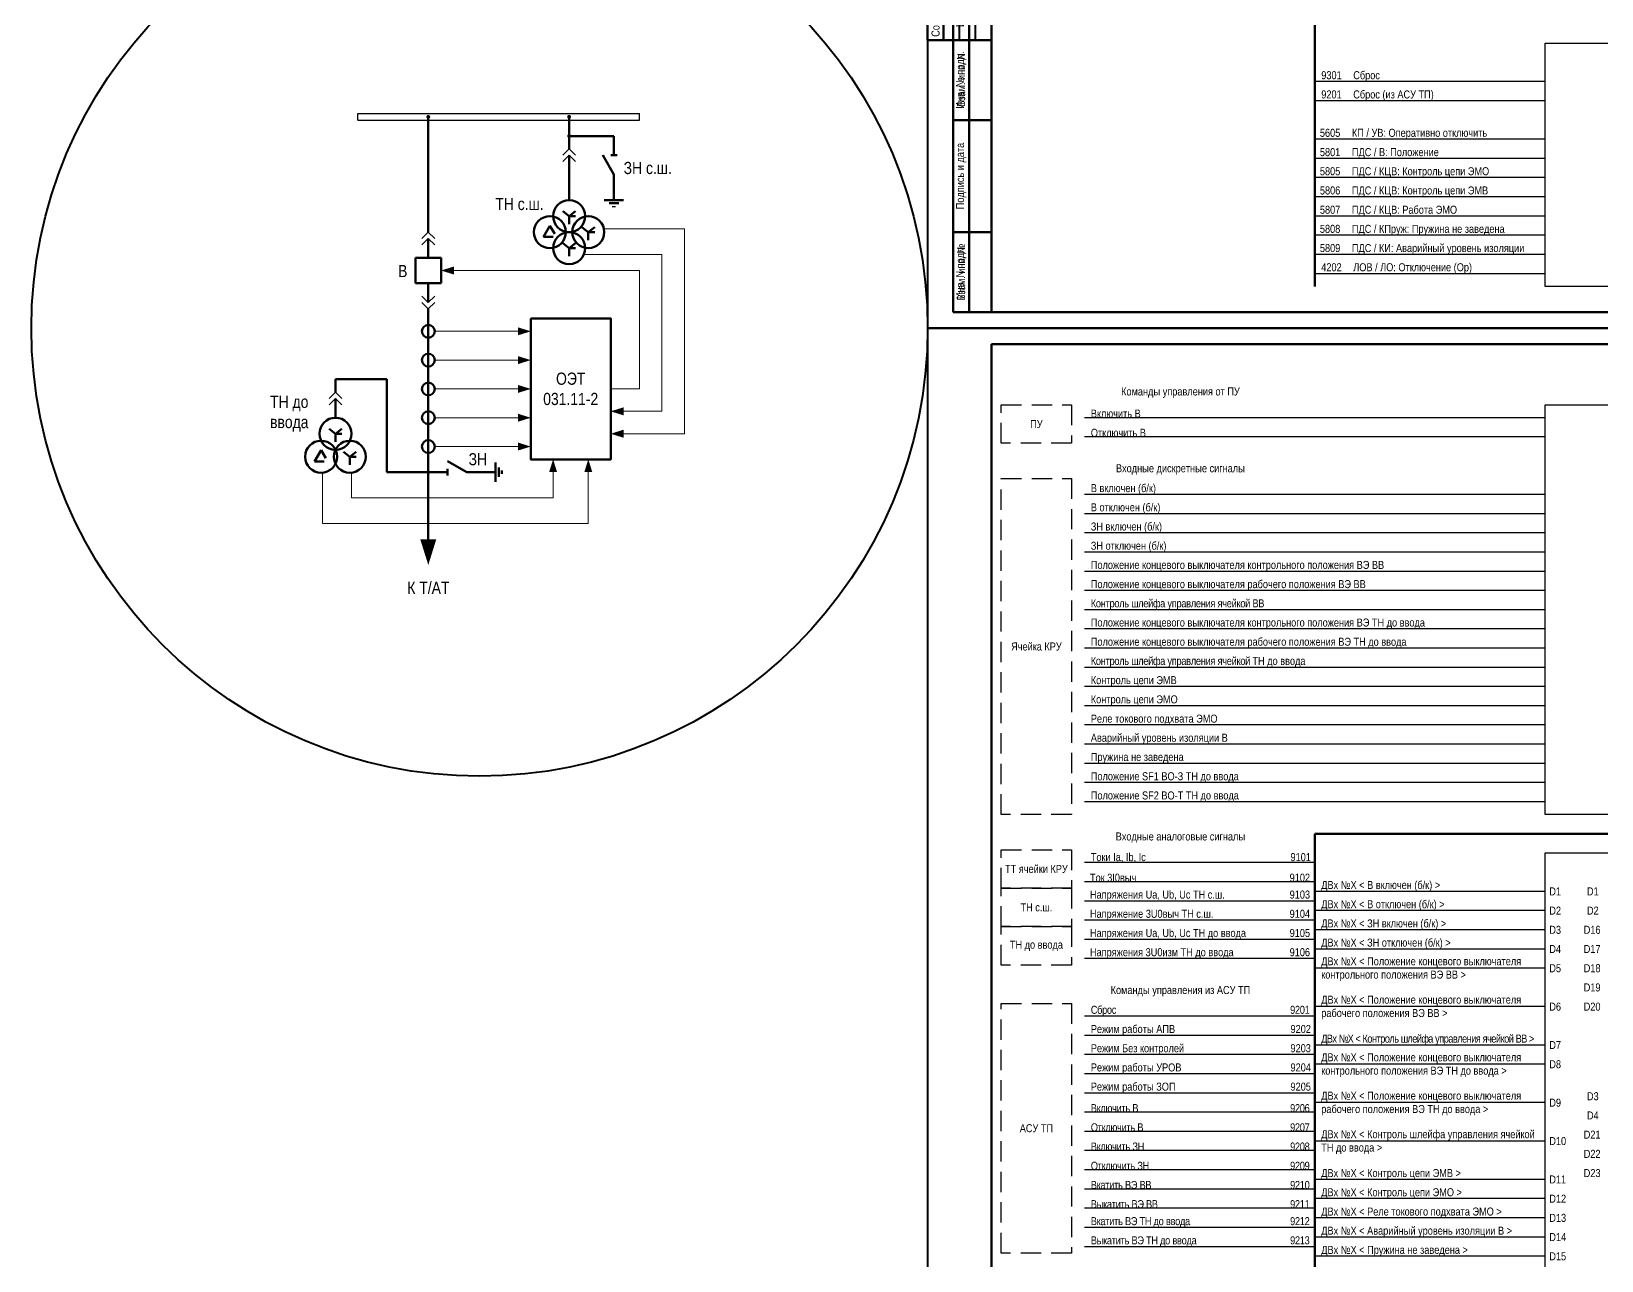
# Model space of a CAD drawing. Header units: millimetres. Extents: x 2179 to 12176, y -20554 to -12004.
# Drawn here: x 3403 to 3893.6, y -16640.4 to -16256.3 of the extents above; entities that cross this region are included whole.
import ezdxf
from ezdxf.enums import TextEntityAlignment as Align

# ---------------------------------------------------------------- set-up
doc = ezdxf.new("R2010")
doc.units = ezdxf.units.MM
doc.linetypes.add('штриховая2', pattern=[9.525, 6.35, -3.175])
for name, color, linetype, lineweight in [('MMS', 190, 'Continuous', 30), ('Внутренняя шина', 4, 'Continuous', 70), ('Вход-Аналоги', 5, 'Continuous', 30), ('Дискретные входы', 134, 'Continuous', 30), ('Линии связи', 75, 'Continuous', 30), ('Основная', 7, 'Continuous', 30), ('Основная сплошная', 7, 'Continuous', 30), ('Отключение_включение', 1, 'Continuous', 30), ('Сигналы внутр.', 13, 'Continuous', 30), ('Толстая', 7, 'Continuous', 53), ('Тонкая', 7, 'Continuous', 13), ('Цепи внешние', 134, 'Continuous', 30)]:
    doc.layers.add(name, color=color, linetype=linetype, lineweight=lineweight)
doc.layers.add('Рамка внешняя', color=8, linetype='Continuous', lineweight=40, plot=False)
doc.styles.add('2.5_Gost_RD', font='ARIALN.TTF', dxfattribs={"height": 2.5})
doc.styles.add('Narrow', font='ARIALN.TTF')
doc.styles.add('Вывод', font='tahoma.ttf', dxfattribs={"height": 2.5})
doc.styles.add('Компонент', font='ARIALN.TTF', dxfattribs={"height": 3.5})
doc.styles.add('Табл дан', font='ARIALN.TTF')

# ---------------------------------------------------------------- blocks, each defined once
blk = doc.blocks.new('*T91')
at = {"color": 0, "linetype": 'ByBlock', "lineweight": 50, "transparency": 16777216}
for p, q in [((0, 0), (0, 85)), ((0, 85), (12, 85)), ((5, 0), (5, 85)), ((12, 0), (12, 85)), ((0, 60), (12, 60)), ((0, 25), (12, 25)), ((0, 0), (12, 0))]:
    blk.add_line(p, q, dxfattribs=at)
at = {"color": 0, "transparency": 16777216, "char_height": 2.5, "attachment_point": 5, "rotation": 90, "style": '2.5_Gost_RD'}
for s, insert, width in [('Инв. № подл.', (2.5, 72.5), 23), ('Подпись и дата', (2.5, 42.5), 33), ('Взам. инв. №', (2.5, 12.5), 23)]:
    blk.add_mtext(s, dxfattribs=dict(at, insert=insert, width=width))
blk = doc.blocks.new('*T92')
at = {"color": 0, "linetype": 'ByBlock', "lineweight": 50, "transparency": 16777216}
for p, q in [((0, 0), (0, 65)), ((0, 65), (20, 65)), ((5, 0), (5, 65)), ((20, 0), (20, 65)), ((5, 55), (20, 55)), ((5, 40), (20, 40)), ((5, 20), (20, 20)), ((0, 0), (20, 0))]:
    blk.add_line(p, q, dxfattribs=at)
at = {"color": 0, "linetype": 'ByBlock', "lineweight": -2, "transparency": 16777216}
for p, q in [((10, 0), (10, 65)), ((15, 0), (15, 65))]:
    blk.add_line(p, q, dxfattribs=at)
at = {"color": 0, "transparency": 16777216, "insert": (2.5, 1), "char_height": 2.5, "width": 63, "attachment_point": 4, "rotation": 90, "style": '2.5_Gost_RD'}
blk.add_mtext('Согласовано', dxfattribs=at)
blk = doc.blocks.new('*T93')
at = {"color": 0, "linetype": 'ByBlock', "lineweight": 50, "transparency": 16777216}
for p, q in [((0, 0), (0, 145)), ((0, 145), (12, 145)), ((5, 0), (5, 145)), ((12, 0), (12, 145)), ((0, 110), (12, 110)), ((0, 85), (12, 85)), ((0, 60), (12, 60)), ((0, 25), (12, 25)), ((0, 0), (12, 0))]:
    blk.add_line(p, q, dxfattribs=at)
at = {"color": 0, "transparency": 16777216, "char_height": 2.5, "attachment_point": 5, "rotation": 90, "style": '2.5_Gost_RD'}
for s, insert, width in [('{\\C256;Подпись и дата}', (2.5, 127.5), 33), ('{\\C256;Инв. N дубл.}', (2.5, 97.5), 23), ('{\\C256;Взам. инв. N}', (2.5, 72.5), 23), ('Подпись и дата', (2.5, 42.5), 33), ('Инв. N подл.', (2.5, 12.5), 23)]:
    blk.add_mtext(s, dxfattribs=dict(at, insert=insert, width=width))
blk = doc.blocks.new('*U90')
blk.add_lwpolyline([(0, 0), (1189, 0), (1189, 841), (0, 841)], close=True)
at = {"lineweight": 50}
blk.add_lwpolyline([(20, 836), (1184, 836), (1184, 5), (20, 5)], close=True, dxfattribs=at)
for name, p in [('*T92', (0, 90)), ('*T93', (8, 5)), ('*T91', (8, 5))]:
    blk.add_blockref(name, p)
at = {"style": '2.5_Gost_RD', "flags": 8}
blk.add_attdef('ФОРМАТ', text='', height=2.5, dxfattribs=at).set_placement((1134, 4), align=Align.TOP_LEFT)
blk = doc.blocks.new('*U165')
at = {"layer": 'Основная', "ltscale": 0.25}
for p, q in [((2, 2), (0, 0)), ((0, 0), (2, -2))]:
    blk.add_line(p, q, dxfattribs=at)
blk = doc.blocks.new('*U68')
at = {"color": 0}
for p, q in [((0, 6), (0, 2)), ((0, 0), (0, -6))]:
    blk.add_line(p, q, dxfattribs=at)
at = {"color": 0, "ltscale": 0.25, "xscale": -1, "rotation": 90}
for p in [(0, 2), (0, 0)]:
    blk.add_blockref('*U165', p, dxfattribs=at)
at = {"layer": 'Основная'}
for tag, height, style, p in [('ОУ2', 3.5, 'Компонент', (-5, 6)), ('В2', 2.5, 'Вывод', (3, 6)), ('ОУ1', 3.5, 'Компонент', (-5, -6)), ('В1', 2.5, 'Вывод', (3, -6))]:
    blk.add_attdef(tag, text='', height=height, dxfattribs=dict(at, style=style)).set_placement(p, align=Align.MIDDLE_CENTER)
blk = doc.blocks.new('*U66')
at = {"color": 0}
for p, q in [((0, 0), (-8, 0)), ((-8, -8), (-8, 0)), ((0, -8), (0, 0)), ((0, -8), (-8, -8))]:
    blk.add_line(p, q, dxfattribs=at)
at = {"layer": 'Основная', "style": 'Компонент'}
blk.add_attdef('ОУ', text='', height=3.5, dxfattribs=at).set_placement((-15, -3), align=Align.MIDDLE_CENTER)
blk = doc.blocks.new('*U67')
at = {"color": 0}
for p, q in [((0, 0), (0, 6)), ((0, -6), (0, -2))]:
    blk.add_line(p, q, dxfattribs=at)
at = {"color": 0, "ltscale": 0.25, "rotation": 89.99999999999999}
for p in [(0, 0), (0, -2)]:
    blk.add_blockref('*U165', p, dxfattribs=at)
at = {"layer": 'Основная'}
for tag, height, style, p in [('ОУ1', 3.5, 'Компонент', (-5, 6)), ('В1', 2.5, 'Вывод', (3, 6)), ('ОУ2', 3.5, 'Компонент', (-5, -6)), ('В2', 2.5, 'Вывод', (3, -6))]:
    blk.add_attdef(tag, text='', height=height, dxfattribs=dict(at, style=style)).set_placement(p, align=Align.MIDDLE_CENTER)
blk = doc.blocks.new('*U77')
at = {"color": 0}
for p, q in [((-3, 0), (0, 0)), ((0, -3), (0, 3)), ((1, -1.5), (1, 1.5)), ((2, -0.5), (2, 0.5))]:
    blk.add_line(p, q, dxfattribs=at)
blk = doc.blocks.new('*U60')
at = {"color": 0}
blk.add_line((0, 0), (6, 3.43), dxfattribs=at)
blk = doc.blocks.new('*U52')
at = {"color": 0}
blk.add_line((0, -1), (0, 1), dxfattribs=at)
blk = doc.blocks.new('*U76')
at = {"color": 0}
for p, q in [((-3, 0), (-9, 0)), ((9, 0), (3, 0))]:
    blk.add_line(p, q, dxfattribs=at)
at = {"color": 0, "ltscale": 0.25, "xscale": -1}
for name, p in [('*U60', (3, 0)), ('*U52', (-3, 0))]:
    blk.add_blockref(name, p, dxfattribs=at)
at = {"layer": 'Основная'}
for tag, height, style, p in [('ОУ', 3.5, 'Компонент', (0, 12)), ('В1', 2.5, 'Вывод', (-7, -2)), ('В2', 2.5, 'Вывод', (7, -2))]:
    blk.add_attdef(tag, text='', height=height, dxfattribs=dict(at, style=style)).set_placement(p, align=Align.MIDDLE_CENTER)
blk = doc.blocks.new('*U69')
at = {"ltscale": 0.25}
blk.add_circle((0, 0), 2, dxfattribs=at)
at = {"layer": 'Основная', "color": 0, "lineweight": -2}
blk.add_line((0, -3), (0, 3), dxfattribs=at)
at = {"layer": 'Основная', "style": 'Компонент'}
blk.add_attdef('ОУ', text='', height=3.5, dxfattribs=at).set_placement((-6, 0), align=Align.MIDDLE_CENTER)
blk = doc.blocks.new('*U135')
at = {"ltscale": 0.25}
blk.add_circle((0, 0), 2, dxfattribs=at)
at = {"layer": 'Основная', "color": 0, "lineweight": -2}
blk.add_line((0, -3), (0, 3), dxfattribs=at)
at = {"layer": 'Основная', "style": 'Компонент'}
blk.add_attdef('ОУ', text='', height=3.5, dxfattribs=at).set_placement((-6, 0), align=Align.MIDDLE_CENTER)
blk = doc.blocks.new('*U139')
at = {"color": 0, "lineweight": -2}
for p, q in [((0, 0), (88, 0)), ((0, -2), (0, 0)), ((88, -2), (88, 0)), ((0, -2), (88, -2))]:
    blk.add_line(p, q, dxfattribs=at)
at = {"layer": 'Основная', "style": 'Компонент'}
blk.add_attdef('ОШ', text='', height=3.5, dxfattribs=at).set_placement((6, 4), align=Align.MIDDLE_CENTER)
blk = doc.blocks.new('*U137')
at = {"color": 0, "ltscale": 0.35}
for p, q in [((0, 2), (-2, -1.5)), ((0, 2), (1.5, -0.5)), ((-2, -1.5), (1, -1.5))]:
    blk.add_line(p, q, dxfattribs=at)
blk.add_circle((0, 0), 5, dxfattribs=at)
at = {"ltscale": 0.35, "style": 'Компонент'}
blk.add_attdef('ОУ', text='', height=3.5, dxfattribs=at).set_placement((-3, 10), align=Align.MIDDLE_CENTER)
blk = doc.blocks.new('*U138')
at = {"color": 0, "ltscale": 0.35}
for q in [(-2, 1.5), (2, 1.5), (2, 0), (0, -2.5)]:
    blk.add_line((0, 0), q, dxfattribs=at)
blk.add_circle((0, 0), 5, dxfattribs=at)
at = {"ltscale": 0.35, "style": 'Компонент'}
blk.add_attdef('ОУ', text='', height=3.5, dxfattribs=at).set_placement((0, 8), align=Align.MIDDLE_CENTER)
blk = doc.blocks.new('*U74')
at = {"color": 0}
for p, q in [((0, 3), (0, 9)), ((0, -9), (0, -3))]:
    blk.add_line(p, q, dxfattribs=at)
at = {"color": 0, "ltscale": 0.25, "rotation": 89.99999999999999}
for name, p in [('*U60', (0, -3)), ('*U52', (0, 3))]:
    blk.add_blockref(name, p, dxfattribs=at)
at = {"layer": 'Основная'}
for tag, height, style, p in [('В1', 2.5, 'Вывод', (2, 7)), ('ОУ', 3.5, 'Компонент', (-12, 0)), ('В2', 2.5, 'Вывод', (2, -7))]:
    blk.add_attdef(tag, text='', height=height, dxfattribs=dict(at, style=style)).set_placement(p, align=Align.MIDDLE_CENTER)
blk = doc.blocks.new('*U73')
at = {"color": 0}
for p, q in [((-3, 0), (3, 0)), ((0, 3), (0, 0)), ((-1.5, -1), (1.5, -1)), ((-0.5, -2), (0.5, -2))]:
    blk.add_line(p, q, dxfattribs=at)

msp = doc.modelspace()

# ---------------------------------------------------------------- linework, layer by layer
at = {"layer": 'Внутренняя шина'}
for points in [[(3804, -16336), (3804, -15666)], [(3804, -16507), (4064, -16507)], [(3804, -17177), (3804, -16507)]]:
    msp.add_lwpolyline(points, dxfattribs=at)
at = {"layer": 'Линии связи'}
for points in [[(3876, -16272), (3804, -16272)], [(3876, -16278), (3804, -16278)], [(3804, -16522), (3732, -16522)], [(3804, -16528), (3732, -16528)], [(3804, -16534), (3732, -16534)], [(3804, -16540), (3732, -16540)], [(3804, -16546), (3732, -16546)], [(3804, -16570), (3732, -16570)], [(3804, -16576), (3732, -16576)], [(3804, -16582), (3732, -16582)], [(3804, -16588), (3732, -16588)], [(3804, -16594), (3732, -16594)], [(3804, -16600), (3732, -16600)], [(3804, -16606), (3732, -16606)], [(3804, -16612), (3732, -16612)], [(3804, -16618), (3732, -16618)], [(3804, -16624), (3732, -16624)], [(3804, -16630), (3732, -16630)], [(3804, -16636), (3732, -16636)]]:
    msp.add_lwpolyline(points, dxfattribs=at)
at = {"layer": 'Линии связи', "ltscale": 0.5}
for points in [[(3876, -16290), (3804, -16290)], [(3876, -16296), (3804, -16296)], [(3876, -16302), (3804, -16302)], [(3876, -16308), (3804, -16308)], [(3876, -16314), (3804, -16314)], [(3876, -16320), (3804, -16320)], [(3876, -16326), (3804, -16326)], [(3876, -16332), (3804, -16332)], [(3876, -16377), (3732, -16377)], [(3876, -16383), (3732, -16383)], [(3876, -16401), (3732, -16401)], [(3876, -16407), (3732, -16407)], [(3876, -16413), (3732, -16413)], [(3876, -16419), (3732, -16419)], [(3876, -16425), (3732, -16425)], [(3876, -16431), (3732, -16431)], [(3876, -16437), (3732, -16437)], [(3876, -16443), (3732, -16443)], [(3876, -16449), (3732, -16449)], [(3876, -16455), (3732, -16455)], [(3876, -16461), (3732, -16461)], [(3876, -16467), (3732, -16467)], [(3876, -16473), (3732, -16473)], [(3876, -16479), (3732, -16479)], [(3876, -16485), (3732, -16485)], [(3804, -16491), (3732, -16491)], [(3876, -16491), (3732, -16491)], [(3804, -16497), (3732, -16497)], [(3876, -16497), (3732, -16497)], [(3804, -16516), (3732, -16516)], [(3876, -16525), (3804, -16525)], [(3876, -16531), (3804, -16531)], [(3876, -16537), (3804, -16537)], [(3876, -16543), (3804, -16543)], [(3876, -16549), (3804, -16549)], [(3876, -16561), (3804, -16561)], [(3804, -16564), (3732, -16564)], [(3876, -16573), (3804, -16573)], [(3876, -16579), (3804, -16579)], [(3876, -16591), (3804, -16591)], [(3876, -16603), (3804, -16603)], [(3876, -16615), (3804, -16615)], [(3876, -16621), (3804, -16621)], [(3876, -16627), (3804, -16627)], [(3876, -16633), (3804, -16633)], [(3876, -16639), (3804, -16639)]]:
    msp.add_lwpolyline(points, dxfattribs=at)
at = {"layer": 'Основная'}
for points in [[(3876, -16260), (3992, -16260), (3992, -16336), (3876, -16336)], [(3876, -16373), (3992, -16373), (3992, -16501), (3876, -16501)], [(3876, -16513), (3992, -16513), (3992, -16825), (3876, -16825)]]:
    msp.add_lwpolyline(points, close=True, dxfattribs=at)
at = {"layer": 'Основная', "ltscale": 0.25, "const_width": 0.6}
for points in [[(3526.7, -16283.01, 1), (3527.3, -16283.01, 1)], [(3571.3, -16282.99, 1), (3570.7, -16282.99, 1)], [(3570.7, -16283, 1), (3571.3, -16283, 1)], [(3571.3, -16288.99, 1), (3570.7, -16288.99, 1)], [(3570.7, -16289, 1), (3571.3, -16289, 1)]]:
    msp.add_lwpolyline(points, format="xyb", close=True, dxfattribs=at)
at = {"layer": 'Основная'}
msp.add_lwpolyline([(3527, -16423.01, 0, 5, 0), (3527, -16415.01, 0, 0, 0)], format="xyseb", dxfattribs=at)
at = {"layer": 'Основная сплошная', "linetype": 'штриховая2'}
for points in [[(3728, -16385), (3706, -16385), (3706, -16373), (3728, -16373)], [(3728, -16501), (3706, -16501), (3706, -16396), (3728, -16396)], [(3728, -16524), (3706, -16524), (3706, -16512), (3728, -16512)], [(3728, -16536), (3706, -16536), (3706, -16524), (3728, -16524)], [(3728, -16548), (3706, -16548), (3706, -16536), (3728, -16536)], [(3728, -16638), (3706, -16638), (3706, -16560), (3728, -16560)]]:
    msp.add_lwpolyline(points, close=True, dxfattribs=at)
at = {"layer": 'Отключение_включение', "color": 0, "lineweight": 50}
for p, q in [((3571, -16289), (3585, -16289)), ((3585, -16289), (3585, -16295)), ((3581.57, -16295), (3585, -16301)), ((3584, -16295), (3586, -16295)), ((3585, -16301), (3585, -16309)), ((3582, -16309), (3588, -16309)), ((3583.5, -16310), (3586.5, -16310))]:
    msp.add_line(p, q, dxfattribs=at)
at = {"layer": 'Рамка внешняя'}
msp.add_circle((3543, -16349), 140, dxfattribs=at)
at = {"layer": 'Толстая'}
for p, q in [((3498, -16365.01), (3514, -16365.01)), ((3514, -16365.01), (3514, -16394.01)), ((3514, -16394.01), (3527, -16394.01))]:
    msp.add_line(p, q, dxfattribs=at)
for points in [[(3527, -16315.01), (3527, -16283)], [(3571, -16289), (3571, -16283)], [(3571, -16309), (3571, -16301)], [(3527, -16345.01), (3527, -16416.01)]]:
    msp.add_lwpolyline(points, dxfattribs=at)
msp.add_lwpolyline([(3559, -16346), (3584, -16346), (3584, -16390.01), (3559, -16390.01)], close=True, dxfattribs=at)
at = {"layer": 'Толстая', "ltscale": 0.25, "const_width": 0.6}
for points in [[(3526.7, -16394.01, 1), (3527.3, -16394.01, 1)], [(3526.7, -16420.01, 1), (3527.3, -16420.01, 1)]]:
    msp.add_lwpolyline(points, format="xyb", close=True, dxfattribs=at)
at = {"layer": 'Тонкая'}
for p, q in [((3581.9, -16318.01), (3607, -16318.01)), ((3607, -16382.01), (3607, -16318.01)), ((3575.58, -16326.01), (3600, -16326.01)), ((3600, -16375.01), (3600, -16326.01)), ((3593, -16331.01), (3531, -16331.01)), ((3593, -16331.01), (3593, -16368.01)), ((3529, -16350.01), (3559, -16350.01)), ((3529, -16359.01), (3559, -16359.01)), ((3529, -16368.01), (3559, -16368.01)), ((3584, -16368.01), (3593, -16368.01)), ((3584, -16375.01), (3600, -16375.01)), ((3529, -16377.01), (3559, -16377.01)), ((3584, -16382.01), (3607, -16382.01)), ((3529, -16386.01), (3559, -16386.01)), ((3566, -16390.01), (3566, -16402.01)), ((3577, -16390.01), (3577, -16410.01)), ((3494, -16394.01), (3494, -16410.01)), ((3503, -16394.01), (3503, -16402.01)), ((3503, -16402.01), (3566, -16402.01)), ((3494, -16410.01), (3577, -16410.01))]:
    msp.add_line(p, q, dxfattribs=at)
for points in [[(3531, -16331.01, 0, 2.5, 0), (3535, -16331.01, 0, 0, 0)], [(3559, -16350.01, 0, 2.5, 0), (3555, -16350.01, 0, 0, 0)], [(3559, -16359.01, 0, 2.5, 0), (3555, -16359.01, 0, 0, 0)], [(3559, -16368.01, 0, 2.5, 0), (3555, -16368.01, 0, 0, 0)], [(3584, -16375.01, 0, 2.5, 0), (3588, -16375.01, 0, 0, 0)], [(3559, -16377.01, 0, 2.5, 0), (3555, -16377.01, 0, 0, 0)], [(3559, -16386.01, 0, 2.5, 0), (3555, -16386.01, 0, 0, 0)], [(3584, -16382.01, 0, 2.5, 0), (3588, -16382.01, 0, 0, 0)], [(3566, -16390.01, 0, 2.5, 0), (3566, -16394.01, 0, 0, 0)], [(3577, -16390.01, 0, 2.5, 0), (3577, -16394.01, 0, 0, 0)]]:
    msp.add_lwpolyline(points, format="xyseb", dxfattribs=at)

# ---------------------------------------------------------------- block references
at = {"layer": 'Основная', "ltscale": 0.25}
msp.add_blockref('*U139', (3505, -16282), dxfattribs=at)
at = {"layer": 'Основная', "color": 0, "lineweight": 50, "ltscale": 0.35}
for name, p in [('*U74', (3585, -16298)), ('*U73', (3585, -16309))]:
    msp.add_blockref(name, p, dxfattribs=at)
at = {"layer": 'Рамка внешняя'}
for p in [(3683, -16349), (3683, -17190)]:
    msp.add_blockref('*U90', p, dxfattribs=at)
at = {"layer": 'Толстая', "ltscale": 0.25}
for name, p in [('*U68', (3571, -16295)), ('*U68', (3527, -16321.01)), ('*U66', (3531, -16327.01)), ('*U67', (3527, -16341.01)), ('*U69', (3527, -16350.01)), ('*U69', (3527, -16359.01)), ('*U68', (3498, -16371.01)), ('*U135', (3527, -16368.01)), ('*U135', (3527, -16377.01)), ('*U135', (3527, -16386.01)), ('*U76', (3536, -16394.01)), ('*U77', (3548, -16394.01))]:
    msp.add_blockref(name, p, dxfattribs=at)
at = {"layer": 'Толстая', "ltscale": 0.35}
for name, p in [('*U138', (3571, -16314.01)), ('*U137', (3565, -16319.01)), ('*U138', (3577, -16319.01)), ('*U138', (3571, -16324.01)), ('*U138', (3498, -16382.01)), ('*U137', (3493.5, -16389.19)), ('*U138', (3502.5, -16389.19))]:
    msp.add_blockref(name, p, dxfattribs=at)

# ---------------------------------------------------------------- texts
at = {"layer": 'MMS', "char_height": 2.5, "attachment_point": 7, "style": 'Narrow'}
for s, insert, width in [('9301^IСброс', (3806, -16272), 58), ('9201^IСброс (из АСУ ТП)', (3806, -16278), 58), ('{\\T0.95;Сброс^I^I^I^I^I^I   9201^I}', (3734, -16564), 70), ('Режим работы АПВ^I^I^I^I   9202^I', (3734, -16570), 70), ('Режим Без контролей^I^I^I   ^I   9203^I', (3734, -16576), 70), ('Режим работы УРОВ^I^I^I^I   9204^I', (3734, -16582), 70), ('Режим работы ЗОП^I^I^I^I   9205^I', (3734, -16588), 70), ('{\\T0.95;Включить В^I^I^I^I^I   9206^I}', (3734, -16594), 70), ('{\\T0.95;Отключить В^I^I^I^I^I   9207^I}', (3734, -16600), 70), ('{\\T0.95;Включить ЗН^I^I^I^I^I   9208^I}', (3734, -16606), 70), ('{\\T0.95;Отключить ЗН^I^I^I^I^I   9209}', (3734, -16612), 70), ('{\\T0.95;Вкатить ВЭ ВВ^I^I^I^I^I   9210^I}', (3734, -16618), 70), ('{\\T0.95;Выкатить ВЭ ВВ^I^I^I^I   9211^I}', (3734, -16624), 70), ('{\\T0.95;Вкатить ВЭ ТН до ввода^I^I^I   9212^I}', (3734, -16630), 70), ('{\\T0.95;Выкатить ВЭ ТН до ввода^I^I^I   9213^I}', (3734, -16636), 70)]:
    msp.add_mtext(s, dxfattribs=dict(at, insert=insert, width=width))
at = {"layer": 'Вход-Аналоги', "char_height": 2.5, "attachment_point": 7, "style": 'Narrow'}
for s, insert, width in [('Токи Ia, Ib, Ic^I^I^I^I^I   9101', (3734, -16516), 70), ('Ток 3I0выч^I^I^I^I^I   9102', (3733.73, -16522), 70.2651), ('Напряжения Ua, Ub, Uc ТН с.ш.^I^I   9103^I', (3733.73, -16528), 70.2651), ('Напряжение 3U0выч ТН с.ш.^I^I^I   9104^I', (3733.73, -16534), 70.2651), ('Напряжения Ua, Ub, Uc ТН до ввода^I^I   9105^I', (3733.73, -16540), 70.2651), ('Напряжения 3U0изм ТН до ввода^I^I   9106^I', (3733.73, -16546), 70.2651)]:
    msp.add_mtext(s, dxfattribs=dict(at, insert=insert, width=width))
at = {"layer": 'Дискретные входы', "char_height": 2.5, "width": 70, "attachment_point": 7, "style": 'Narrow'}
for s, insert in [('Положение SF1 ВО-З ТН до ввода', (3734, -16491)), ('Положение SF2 ВО-Т ТН до ввода', (3734, -16497))]:
    msp.add_mtext(s, dxfattribs=dict(at, insert=insert))
at = {"layer": 'Основная', "style": 'Табл дан'}
for s, p in [('D1', (3877.25, -16525)), ('D1', (3889, -16525)), ('D2', (3877.25, -16531)), ('D2', (3889, -16531)), ('D3', (3877.25, -16537)), ('D16', (3888, -16537)), ('D4', (3877.25, -16543)), ('D17', (3888, -16543)), ('D5', (3877.25, -16549)), ('D18', (3888, -16549)), ('D19', (3888, -16555)), ('D6', (3877.25, -16561)), ('D20', (3888, -16561)), ('D7', (3877.25, -16573)), ('D8', (3877.25, -16579)), ('D9', (3877.25, -16591)), ('D3', (3889, -16589)), ('D4', (3889, -16595)), ('D21', (3888, -16601)), ('D10', (3877.25, -16603)), ('D22', (3888, -16607)), ('D11', (3877.25, -16615)), ('D23', (3888, -16613)), ('D12', (3877.25, -16621)), ('D13', (3877.25, -16627)), ('D14', (3877.25, -16633)), ('D15', (3877.25, -16639))]:
    msp.add_text(s, height=2.5, dxfattribs=at).set_placement(p, align=Align.MIDDLE_LEFT)
at = {"layer": 'Основная', "color": 0, "lineweight": 50, "char_height": 3.8, "width": 18, "attachment_point": 5, "style": 'Narrow'}
for s, insert in [('ЗН с.ш.', (3595.57, -16299)), ('\\pi-11.4,l11.4,t11.4;ТН с.ш.', (3555.48, -16310.25)), ('\\pt0;ТН до ввода', (3483.57, -16375.75)), ('\\pi-11.4,l11.4,t11.4;ЗН', (3542.48, -16390))]:
    msp.add_mtext(s, dxfattribs=dict(at, insert=insert))
at = {"layer": 'Основная', "style": 'Narrow'}
for s, insert, char_height, width, attachment_point in [('\\pi-11.4,l11.4,t11.4;В', (3519.03, -16331.19), 3.8, 53.3807, 5), ('\\pt11.4;ОЭТ 031.11-2', (3571.5, -16368), 3.8, 25, 5), ('\\pt55;Команды управления от ПУ', (3762, -16370.81), 2.5, 60, 8), ('\\pt55;Входные дискретные сигналы', (3762, -16394.81), 2.5, 60, 8), ('\\pi-11.4,l11.4,t11.4;К Т/АТ', (3527.03, -16430.19), 3.8, 53.3807, 5), ('\\pt55;Входные аналоговые сигналы', (3762, -16509.81), 2.5, 60, 8), ('\\pt55;Команды управления из АСУ ТП', (3762, -16557.81), 2.5, 60, 8)]:
    msp.add_mtext(s, dxfattribs=dict(at, insert=insert, char_height=char_height, width=width, attachment_point=attachment_point))
at = {"layer": 'Основная сплошная', "char_height": 2.5, "width": 22, "attachment_point": 5, "style": 'Narrow'}
for s, insert in [('\\pt55;ПУ', (3717, -16379)), ('\\pt55;Ячейка КРУ', (3717, -16448.5)), ('\\pt55;ТТ ячейки КРУ', (3717, -16518)), ('\\pt55;ТН с.ш.', (3717, -16530)), ('\\pt55;ТН до ввода', (3717, -16542)), ('\\pt55;АСУ ТП', (3717, -16599))]:
    msp.add_mtext(s, dxfattribs=dict(at, insert=insert))
at = {"layer": 'Сигналы внутр.', "char_height": 2.5, "width": 70.43, "attachment_point": 7, "style": 'Табл дан'}
for s, insert in [('5605^IКП / УВ: Оперативно отключить', (3805.57, -16290)), ('5801^IПДС / В: Положение^I', (3805.57, -16296)), ('5805^IПДС / КЦВ: Контроль цепи ЭМО', (3805.57, -16302)), ('5806^IПДС / КЦВ: Контроль цепи ЭМВ', (3805.57, -16308)), ('5807^IПДС / КЦВ: Работа ЭМО', (3805.57, -16314)), ('5808^IПДС / КПруж: Пружина не заведена', (3805.57, -16320)), ('5809^IПДС / КИ: Аварийный уровень изоляции', (3805.57, -16326))]:
    msp.add_mtext(s, dxfattribs=dict(at, insert=insert))
at = {"layer": 'Сигналы внутр.', "ltscale": 0.5, "char_height": 2.5, "attachment_point": 7, "style": 'Narrow'}
for s, insert, width in [('4202^IЛОВ / ЛО: Отключение (Op)', (3806, -16332), 58), ('ДВх №X < В включен (б/к) >', (3806, -16525), 58), ('ДВх №X < В отключен (б/к) >', (3806, -16531), 58), ('ДВх №X < ЗН включен (б/к) >', (3806, -16537), 58), ('ДВх №X < ЗН отключен (б/к) >', (3806, -16543), 58), ('ДВх №X < Положение концевого выключателя контрольного положения ВЭ ВВ >', (3806, -16553), 70), ('ДВх №X < Положение концевого выключателя рабочего положения ВЭ ВВ >', (3806, -16565), 70), ('{\\T0.9;ДВх №X < Контроль шлейфа управления ячейкой ВВ >}', (3806, -16573), 70), ('ДВх №X < Положение концевого выключателя контрольного положения ВЭ ТН до ввода >', (3806, -16583), 70), ('ДВх №X < Положение концевого выключателя рабочего положения ВЭ ТН до ввода >', (3806, -16595), 70), ('ДВх №X < Контроль шлейфа управления ячейкой ТН до ввода >', (3806, -16607), 70), ('ДВх №X < Контроль цепи ЭМВ >', (3806, -16615), 58), ('ДВх №X < Контроль цепи ЭМО >', (3806, -16621), 58), ('ДВх №X < Реле токового подхвата ЭМО >', (3806, -16627), 58), ('ДВх №X < Аварийный уровень изоляции В >', (3806, -16633), 70), ('ДВх №X < Пружина не заведена >', (3806, -16639), 58)]:
    msp.add_mtext(s, dxfattribs=dict(at, insert=insert, width=width))
at = {"layer": 'Цепи внешние', "char_height": 2.5, "width": 70, "attachment_point": 7, "style": 'Narrow'}
for s, insert in [('Включить В', (3734, -16377)), ('Отключить В', (3734, -16383))]:
    msp.add_mtext(s, dxfattribs=dict(at, insert=insert))
at = {"layer": 'Цепи внешние', "ltscale": 0.5, "char_height": 2.5, "attachment_point": 7, "style": 'Narrow'}
for s, insert, width in [('В включен (б/к)', (3734, -16401), 70), ('В отключен (б/к)^I^I^I^I', (3734, -16407), 70), ('ЗН включен (б/к)^I^I^I^I  ', (3734, -16413), 70), ('ЗН отключен (б/к)^I^I^I^I ', (3734, -16419), 70), ('Положение концевого выключателя контрольного положения ВЭ ВВ', (3734, -16425), 142), ('Положение концевого выключателя рабочего положения ВЭ ВВ', (3734, -16431), 142), ('{\\T0.95;Контроль шлейфа управления ячейкой ВВ}', (3734, -16437), 70), ('Положение концевого выключателя контрольного положения ВЭ ТН до ввода', (3734, -16443), 142), ('\\pt10;Положение концевого выключателя рабочего положения ВЭ ТН до ввода', (3734, -16449), 142), ('{\\T0.95;Контроль шлейфа управления ячейкой }ТН до ввода', (3734, -16455), 70), ('Контроль цепи ЭМВ', (3734, -16461), 70), ('Контроль цепи ЭМО', (3734, -16467), 70), ('Реле токового подхвата ЭМО^I', (3734, -16473), 70), ('Аварийный уровень изоляции В', (3734, -16479), 70), ('Пружина не заведена', (3734, -16485), 70)]:
    msp.add_mtext(s, dxfattribs=dict(at, insert=insert, width=width))

doc.saveas('drawing.dxf')
